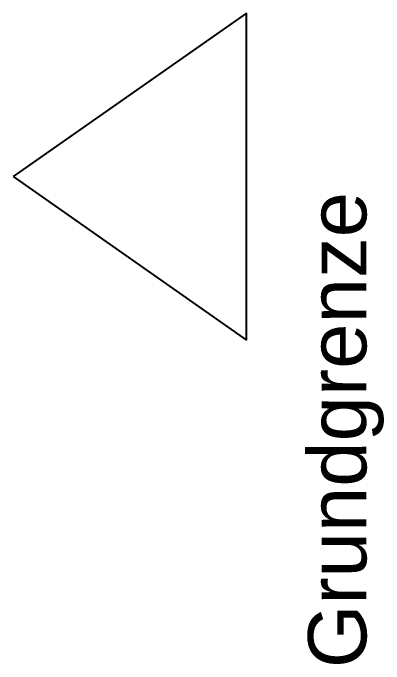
# Model space of a CAD drawing. Header units: millimetres. Extents: x 32522367 to 32638135, y 41424826 to 41540167.
# Drawn here: x 32595381 to 32596176, y 41498970 to 41500364 of the extents above; entities that cross this region are included whole.
import ezdxf

# ---------------------------------------------------------------- set-up
doc = ezdxf.new("R2010")
doc.units = ezdxf.units.MM
doc.layers.add('680 Grundgrenzen_Stift_Nr__16', color=251, linetype='Continuous', lineweight=25)
doc.styles.add('ERSTELLTER_STIL_1', font='arial.ttf')

msp = doc.modelspace()

# ---------------------------------------------------------------- linework, layer by layer
at = {"layer": '680 Grundgrenzen_Stift_Nr__16', "color": 5, "linetype": 'Continuous', "lineweight": 25}
for p, q in [((32595880.956, 41500363.687), (32595380.958, 41500013.685)), ((32595880.956, 41500363.687), (32595380.958, 41500013.685)), ((32595880.96, 41499663.687), (32595880.956, 41500363.687)), ((32595880.96, 41499663.687), (32595880.956, 41500363.687)), ((32595380.958, 41500013.685), (32595880.96, 41499663.687)), ((32595380.958, 41500013.685), (32595880.96, 41499663.687))]:
    msp.add_line(p, q, dxfattribs=at)

# ---------------------------------------------------------------- texts
at = {"layer": '680 Grundgrenzen_Stift_Nr__16', "color": 5, "linetype": 'Continuous', "lineweight": 25, "insert": (32596013.103, 41499471.055), "char_height": 125, "attachment_point": 2, "rotation": 90.000294, "style": 'ERSTELLTER_STIL_1'}
msp.add_mtext('\\A1;{\\pqc;\\fArial|b0|i0|c0|p0;\\W1.000000;Grundgrenze}', dxfattribs=at)
msp.add_mtext('\\A1;{\\pqc;\\fArial|b0|i0|c0|p0;\\W1.000000;Grundgrenze}', dxfattribs=at)

doc.saveas('drawing.dxf')
